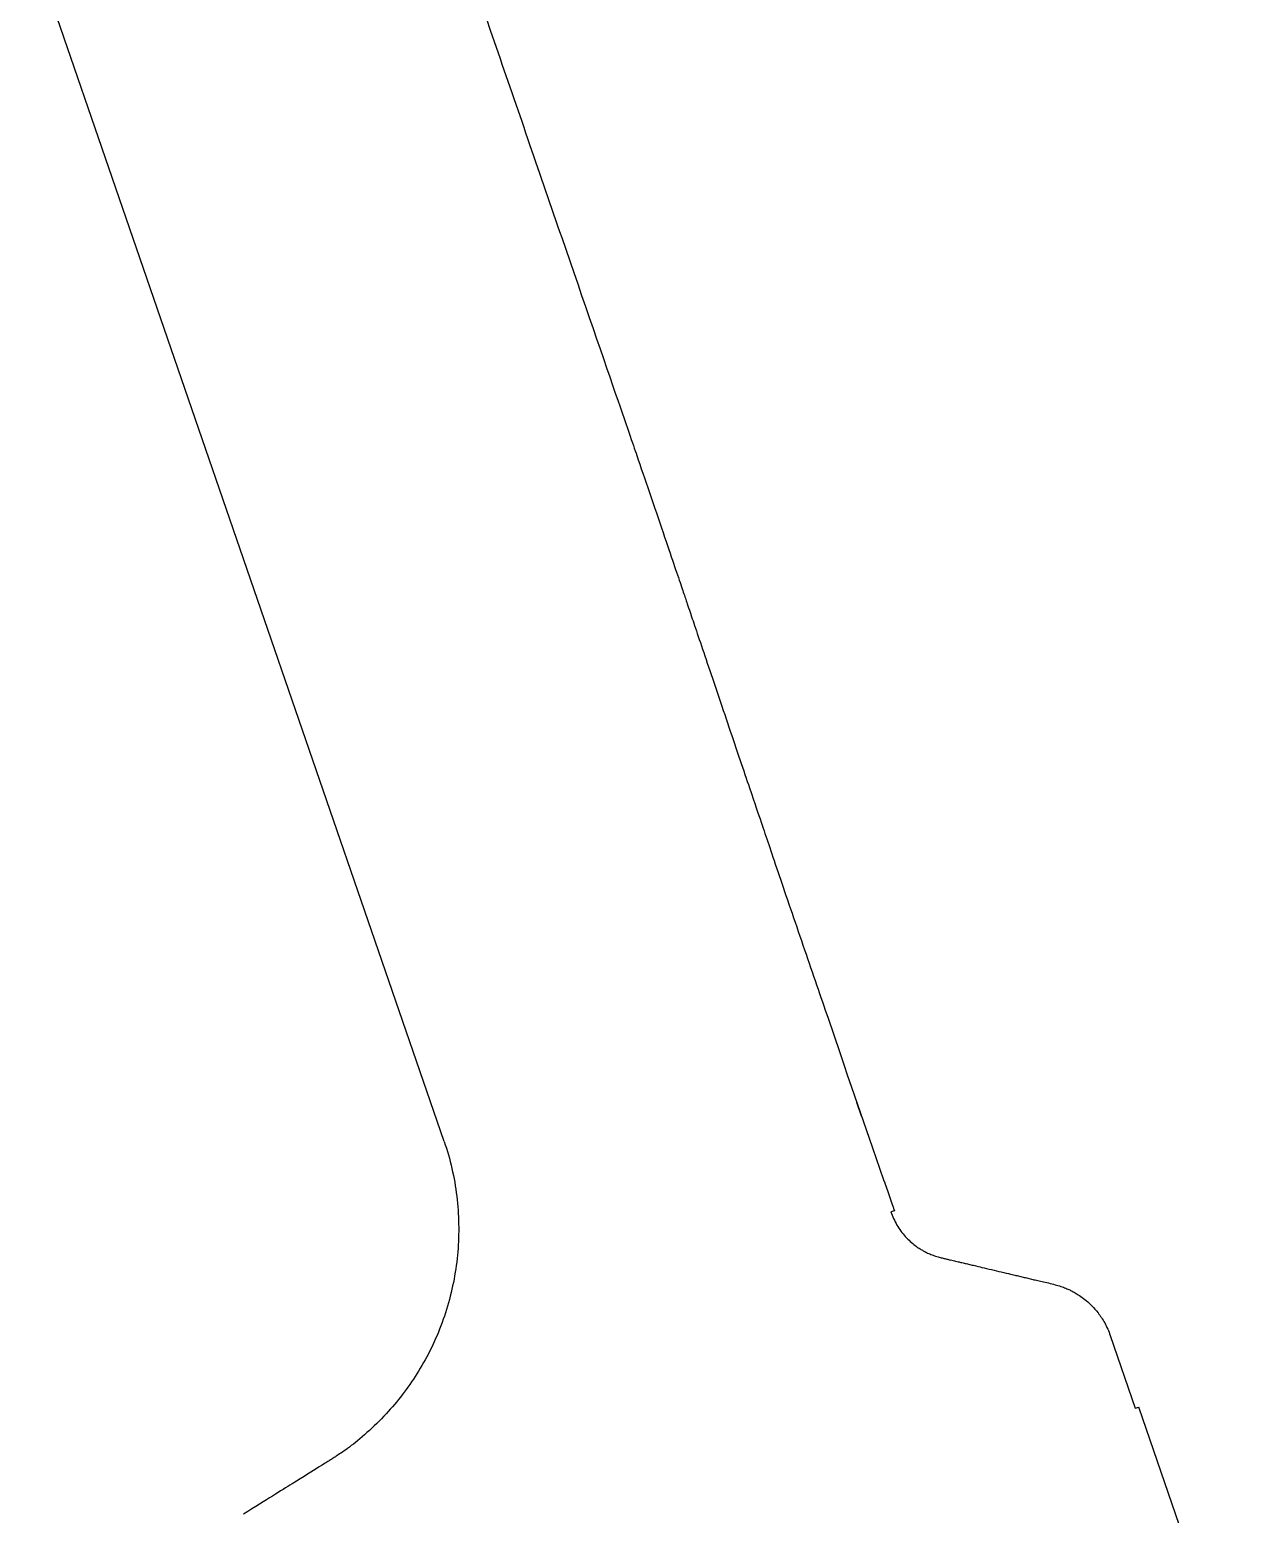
# Model space of a CAD drawing. Extents: x 809431 to 809707, y 818703 to 819368.
# Drawn here: x 809485.1 to 809622.3, y 819032.1 to 819200.1 of the extents above; entities that cross this region are included whole.
import ezdxf

# ---------------------------------------------------------------- set-up
doc = ezdxf.new("R2010")
doc.units = 0
doc.layers.add('Make2D visible lines P1', color=7, linetype='Continuous')

msp = doc.modelspace()

# ---------------------------------------------------------------- linework, layer by layer
at = {"layer": 'Make2D visible lines P1'}
for p, q in [((809532, 819074.32), (809485.12, 819210.48)), ((809575.11, 819089.17), (809575.38, 819088.37)), ((809575.38, 819088.37), (809576.74, 819084.37)), ((809576.74, 819084.37), (809577.28, 819082.77)), ((809577.28, 819082.77), (809577.55, 819081.97)), ((809577.55, 819081.97), (809578.37, 819079.57)), ((809578.37, 819079.57), (809580.44, 819073.58)), ((809578.64, 819078.77), (809579.18, 819077.21)), ((809580.44, 819073.58), (809581.7, 819069.98)), ((809581.7, 819069.98), (809581.83, 819069.62)), ((809581.83, 819069.62), (809581.84, 819069.58)), ((809581.84, 819069.58), (809582.17, 819068.63)), ((809582.17, 819068.63), (809582.52, 819067.64)), ((809582.52, 819067.64), (809582.53, 819067.59)), ((809582.53, 819067.59), (809582.6, 819067.39)), ((809582.92, 819066.47), (809582.54, 819066.34)), ((809582.6, 819067.39), (809582.77, 819066.89)), ((809582.77, 819066.89), (809582.81, 819066.79)), ((809582.81, 819066.79), (809582.83, 819066.73)), ((809582.83, 819066.73), (809582.86, 819066.65)), ((809582.86, 819066.65), (809582.92, 819066.47)), ((809607.34, 819052.34), (809610.17, 819044.12)), ((809607.34, 819052.34), (809610.17, 819044.12)), ((809607.34, 819052.34), (809610.17, 819044.12)), ((809607.34, 819052.34), (809610.17, 819044.12)), ((809610.17, 819044.12), (809610.56, 819044.26)), ((809622.28, 819010.22), (809610.56, 819044.26))]:
    msp.add_line(p, q, dxfattribs=at)
for points in [[(809528.48, 819225.41), (809529.36, 819222.88), (809530.23, 819220.35), (809531.1, 819217.82), (809538.06, 819197.59), (809545.26, 819176.68), (809552.66, 819155.19), (809553.93, 819151.51), (809555.37, 819147.28), (809557.04, 819142.38), (809558.11, 819139.23), (809558.9, 819136.89), (809559.34, 819135.59), (809559.74, 819134.42), (809561.66, 819128.73), (809564.21, 819121.19), (809566.76, 819113.64), (809567.92, 819110.22), (809568.66, 819108.04), (809569.7, 819104.95), (809570.97, 819101.22), (809572.42, 819096.99), (809573.8, 819092.97), (809574.68, 819090.41), (809575.11, 819089.17)], [(809532, 819074.32), (809532.35, 819073.31), (809532.93, 819071.26), (809533.48, 819068.11), (809533.69, 819064.96), (809533.59, 819061.82), (809533.17, 819058.73), (809532.43, 819055.67), (809531.39, 819052.69), (809530.07, 819049.91), (809528.55, 819047.37), (809526.86, 819045.07), (809524.99, 819042.96), (809522.66, 819040.76), (809520.75, 819039.33), (809519.52, 819038.53), (809519.33, 819038.41), (809519.21, 819038.34), (809519.06, 819038.24), (809518.79, 819038.07), (809518.23, 819037.72), (809515.03, 819035.72), (809512.01, 819033.83), (809509.29, 819032.13)], [(809582.54, 819066.34), (809582.63, 819066.08), (809582.83, 819065.57), (809583.2, 819064.84), (809583.65, 819064.16), (809584.15, 819063.55), (809584.73, 819062.97), (809585.27, 819062.52), (809585.75, 819062.2), (809586.1, 819061.99), (809586.44, 819061.8), (809586.93, 819061.57), (809587.45, 819061.38), (809588.01, 819061.21), (809588.43, 819061.1), (809588.85, 819061), (809589.24, 819060.91), (809589.58, 819060.83), (809589.86, 819060.77), (809590.12, 819060.71), (809590.56, 819060.6), (809591.06, 819060.49), (809591.58, 819060.36), (809592.15, 819060.23), (809592.73, 819060.09), (809593.94, 819059.8), (809595, 819059.55), (809596.16, 819059.28), (809596.67, 819059.16), (809597.21, 819059.03), (809597.76, 819058.9), (809598.31, 819058.77), (809598.84, 819058.64), (809599.45, 819058.5), (809600.15, 819058.35), (809600.94, 819058.15), (809601.59, 819057.97), (809602.21, 819057.75), (809602.68, 819057.55), (809603.04, 819057.37), (809603.45, 819057.14), (809604, 819056.8), (809604.64, 819056.31), (809605.24, 819055.76), (809605.97, 819054.96), (809606.73, 819053.84), (809607.17, 819052.85), (809607.34, 819052.34)], [(809582.54, 819066.33), (809582.63, 819066.08), (809582.83, 819065.57), (809583.2, 819064.84), (809583.65, 819064.16), (809584.15, 819063.55), (809584.73, 819062.97), (809585.27, 819062.52), (809585.75, 819062.2), (809586.1, 819061.99), (809586.44, 819061.8), (809586.93, 819061.57), (809587.45, 819061.38), (809588.01, 819061.21), (809588.43, 819061.1), (809588.85, 819061), (809589.24, 819060.91), (809589.58, 819060.83), (809589.86, 819060.77), (809590.12, 819060.71), (809590.56, 819060.6), (809591.06, 819060.49), (809591.58, 819060.36), (809592.15, 819060.23), (809592.73, 819060.09), (809593.94, 819059.8), (809595, 819059.55), (809596.16, 819059.28), (809596.67, 819059.16), (809597.21, 819059.03), (809597.76, 819058.9), (809598.31, 819058.77), (809598.84, 819058.64), (809599.45, 819058.5), (809600.15, 819058.35), (809600.94, 819058.15), (809601.59, 819057.97), (809602.21, 819057.75), (809602.68, 819057.55), (809603.04, 819057.37), (809603.45, 819057.14), (809604, 819056.8), (809604.64, 819056.31), (809605.24, 819055.76), (809605.97, 819054.96), (809606.73, 819053.84), (809607.17, 819052.85), (809607.34, 819052.34)], [(809582.54, 819066.33), (809582.63, 819066.08), (809582.83, 819065.57), (809583.2, 819064.84), (809583.65, 819064.16), (809584.15, 819063.55), (809584.73, 819062.97), (809585.27, 819062.52), (809585.75, 819062.2), (809586.1, 819061.99), (809586.44, 819061.8), (809586.93, 819061.57), (809587.45, 819061.38), (809588.01, 819061.21), (809588.43, 819061.1), (809588.85, 819061), (809589.24, 819060.91), (809589.58, 819060.83), (809589.86, 819060.77), (809590.12, 819060.71), (809590.56, 819060.6), (809591.06, 819060.49), (809591.58, 819060.36), (809592.15, 819060.23), (809592.73, 819060.09), (809593.94, 819059.8), (809595, 819059.55), (809596.16, 819059.28), (809596.67, 819059.16), (809597.21, 819059.03), (809597.76, 819058.9), (809598.31, 819058.77), (809598.84, 819058.64), (809599.45, 819058.5), (809600.15, 819058.35), (809600.94, 819058.15), (809601.59, 819057.97), (809602.21, 819057.75), (809602.68, 819057.55), (809603.04, 819057.37), (809603.45, 819057.14), (809604, 819056.8), (809604.64, 819056.31), (809605.24, 819055.76), (809605.97, 819054.96), (809606.73, 819053.84), (809607.17, 819052.85), (809607.34, 819052.34)], [(809582.54, 819066.33), (809582.63, 819066.08), (809582.83, 819065.57), (809583.2, 819064.84), (809583.65, 819064.16), (809584.15, 819063.55), (809584.73, 819062.97), (809585.27, 819062.52), (809585.75, 819062.2), (809586.1, 819061.99), (809586.44, 819061.8), (809586.93, 819061.57), (809587.45, 819061.38), (809588.01, 819061.21), (809588.43, 819061.1), (809588.85, 819061), (809589.24, 819060.91), (809589.58, 819060.83), (809589.86, 819060.77), (809590.12, 819060.71), (809590.56, 819060.6), (809591.06, 819060.49), (809591.58, 819060.36), (809592.15, 819060.23), (809592.73, 819060.09), (809593.94, 819059.8), (809595, 819059.55), (809596.16, 819059.28), (809596.67, 819059.16), (809597.21, 819059.03), (809597.76, 819058.9), (809598.31, 819058.77), (809598.84, 819058.64), (809599.45, 819058.5), (809600.15, 819058.35), (809600.94, 819058.15), (809601.59, 819057.97), (809602.21, 819057.75), (809602.68, 819057.55), (809603.04, 819057.37), (809603.45, 819057.14), (809604, 819056.8), (809604.64, 819056.31), (809605.24, 819055.76), (809605.97, 819054.96), (809606.73, 819053.84), (809607.17, 819052.85), (809607.34, 819052.34)]]:
    msp.add_open_spline(points, degree=3, dxfattribs=at)

doc.saveas('drawing.dxf')
